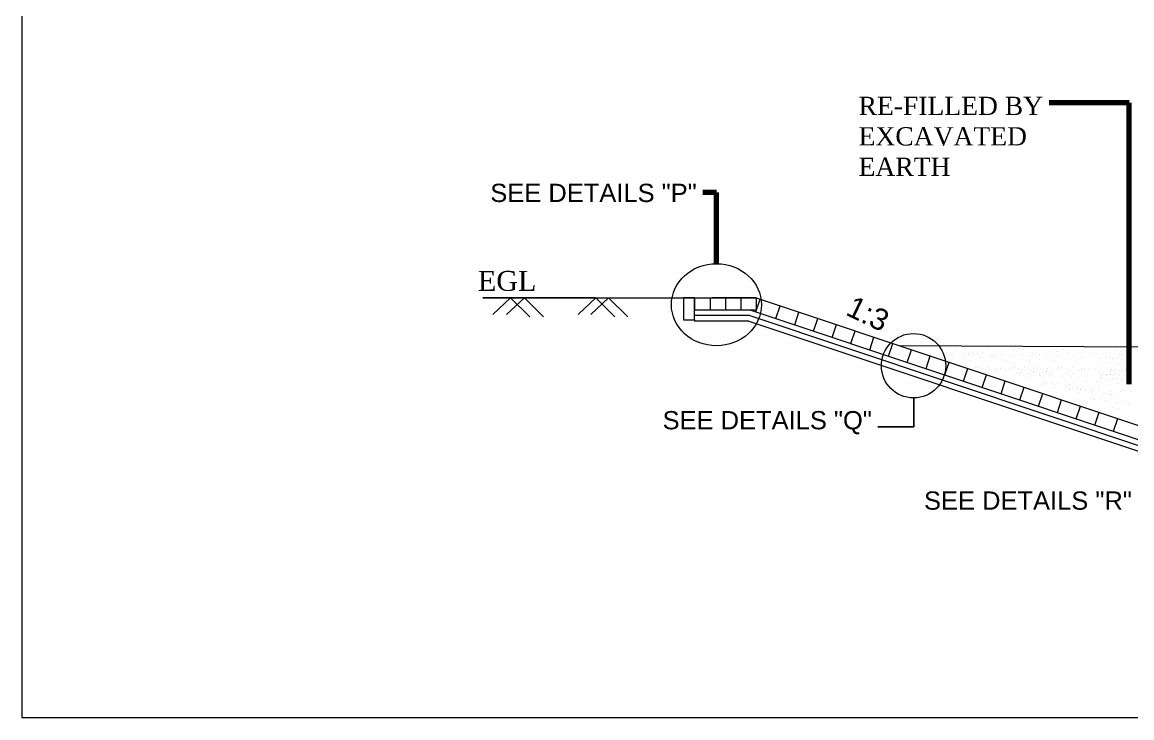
# Model space of a CAD drawing. Header units: inches. Extents: x 15 to 141071, y -30183 to 14738.
# Drawn here: x 70263.9 to 70330.1, y -9503.1 to -9461.6 of the extents above; entities that cross this region are included whole.
import ezdxf

# ---------------------------------------------------------------- set-up
doc = ezdxf.new("R2010")
doc.units = ezdxf.units.IN
doc.header["$MEASUREMENT"] = 0
doc.layers.add('LINE', color=7, linetype='Continuous')
doc.layers.add('Long Section Labels', color=7, linetype='Continuous', lineweight=9)
doc.styles.add('Arial-200', font='arial.ttf')
doc.styles.get("Standard").update_dxf_attribs({"font": 'arial.ttf'})
doc.dimstyles.get("Standard").update_dxf_attribs({"dimtxt": 0.18, "dimasz": 0.18, "dimexe": 0.18, "dimexo": 0.0625, "dimgap": 0.09, "dimtad": 0, "dimtih": 1, "dimtoh": 1, "dimdec": 4, "dimzin": 0, "dimdsep": 46, "dimtxsty": 'Standard', "dimcen": 0.09, "dimadec": 0, "dimazin": 0, "dimtfac": 1, "dimtdec": 4, "dimtofl": 0, "dimtmove": 0, "dimatfit": 3, "dimfxl": 1, "dimtolj": 1, "dimtzin": 0, "dimarcsym": 0})

msp = doc.modelspace()

# ---------------------------------------------------------------- linework, layer by layer
at = {"color": 0, "linetype": 'Continuous', "lineweight": 20, "ltscale": 0.5}
for p, q in [((70291.38508, -9478.059918), (70307.687143, -9478.059918)), ((70293.859567, -9478.059918), (70307.687143, -9478.059918)), ((70307.674377, -9478.89701), (70307.926909, -9478.139891)), ((70307.674377, -9478.89701), (70307.926909, -9478.139891)), ((70308.869397, -9479.295601), (70309.121929, -9478.538482)), ((70308.869397, -9479.295601), (70309.121929, -9478.538482)), ((70304.020166, -9479.373109), (70304.020166, -9479.45061)), ((70304.020166, -9479.373109), (70304.020166, -9479.45061)), ((70309.988773, -9479.668961), (70310.241305, -9478.911842)), ((70309.988773, -9479.668961), (70310.241305, -9478.911842)), ((70311.108149, -9480.042321), (70311.360681, -9479.285202)), ((70311.108149, -9480.042321), (70311.360681, -9479.285202)), ((70312.227525, -9480.415682), (70312.480057, -9479.658563)), ((70312.227525, -9480.415682), (70312.480057, -9479.658563)), ((70313.3469, -9480.789042), (70313.599432, -9480.031923)), ((70313.3469, -9480.789042), (70313.599432, -9480.031923)), ((70314.466276, -9481.162402), (70314.718808, -9480.405283)), ((70314.466276, -9481.162402), (70314.718808, -9480.405283)), ((70315.585652, -9481.535763), (70315.838184, -9480.778644)), ((70315.585652, -9481.535763), (70315.838184, -9480.778644)), ((70316.705028, -9481.909123), (70316.95756, -9481.152004)), ((70316.705028, -9481.909123), (70316.95756, -9481.152004)), ((70317.824403, -9482.282483), (70318.076935, -9481.525364)), ((70317.824403, -9482.282483), (70318.076935, -9481.525364)), ((70318.943779, -9482.655844), (70319.196311, -9481.898725)), ((70318.943779, -9482.655844), (70319.196311, -9481.898725)), ((70320.063155, -9483.029204), (70320.315687, -9482.272085)), ((70320.063155, -9483.029204), (70320.315687, -9482.272085)), ((70321.182531, -9483.402564), (70321.435063, -9482.645445)), ((70321.182531, -9483.402564), (70321.435063, -9482.645445)), ((70322.301906, -9483.775925), (70322.554438, -9483.018806)), ((70322.301906, -9483.775925), (70322.554438, -9483.018806)), ((70323.421282, -9484.149285), (70323.673814, -9483.392166)), ((70323.421282, -9484.149285), (70323.673814, -9483.392166)), ((70324.540658, -9484.522645), (70324.79319, -9483.765526)), ((70324.540658, -9484.522645), (70324.79319, -9483.765526)), ((70325.660034, -9484.896006), (70325.912566, -9484.138887)), ((70325.660034, -9484.896006), (70325.912566, -9484.138887)), ((70326.779409, -9485.269366), (70327.031941, -9484.512247)), ((70326.779409, -9485.269366), (70327.031941, -9484.512247)), ((70327.898785, -9485.642726), (70328.151317, -9484.885607)), ((70327.898785, -9485.642726), (70328.151317, -9484.885607)), ((70329.018161, -9486.016087), (70329.270693, -9485.258968)), ((70329.018161, -9486.016087), (70329.270693, -9485.258968))]:
    msp.add_line(p, q, dxfattribs=at)
at = {"layer": 'LINE', "color": 7, "lineweight": 20, "ltscale": 0.5}
for p, q in [((70298.083611, -9478.059918), (70291.38508, -9478.059918)), ((70291.38508, -9478.059918), (70301.114254, -9478.059918)), ((70291.979224, -9479.045795), (70293.036923, -9478.059918)), ((70291.979224, -9479.045795), (70293.036923, -9478.059918)), ((70292.801868, -9479.045795), (70293.859567, -9478.059918)), ((70292.801868, -9479.045795), (70293.859567, -9478.059918)), ((70293.036923, -9478.059918), (70294.182779, -9479.19253)), ((70293.036923, -9478.059918), (70294.182779, -9479.19253)), ((70293.859567, -9478.059918), (70295.005423, -9479.19253)), ((70298.083611, -9478.059918), (70293.859567, -9478.059918)), ((70293.859567, -9478.059918), (70295.005423, -9479.19253)), ((70293.859567, -9478.059918), (70301.114254, -9478.059918)), ((70297.062082, -9479.045795), (70298.119781, -9478.059918)), ((70297.062082, -9479.045795), (70298.119781, -9478.059918)), ((70297.825986, -9479.045795), (70298.883685, -9478.059918)), ((70297.825986, -9479.045795), (70298.883685, -9478.059918)), ((70298.119781, -9478.059918), (70299.265638, -9479.19253)), ((70298.119781, -9478.059918), (70299.265638, -9479.19253)), ((70298.883685, -9478.059918), (70300.029542, -9479.19253)), ((70298.883685, -9478.059918), (70300.029542, -9479.19253)), ((70304.020166, -9478.059918), (70304.020166, -9478.794014)), ((70304.020166, -9478.059918), (70304.020166, -9478.794014)), ((70304.936911, -9478.059918), (70304.936911, -9478.794014)), ((70304.936911, -9478.059918), (70304.936911, -9478.794014)), ((70307.687143, -9478.059918), (70305.060761, -9478.059918)), ((70307.687143, -9478.059918), (70305.060761, -9478.059918)), ((70305.853655, -9478.059918), (70305.853655, -9478.794014)), ((70305.853655, -9478.059918), (70305.853655, -9478.794014)), ((70305.853655, -9478.059918), (70305.853655, -9478.794014)), ((70305.853655, -9478.059918), (70305.853655, -9478.794014)), ((70306.770399, -9478.059918), (70306.770399, -9478.794014)), ((70306.770399, -9478.059918), (70306.770399, -9478.794014)), ((70307.687143, -9478.059918), (70307.687143, -9478.794014)), ((70307.687143, -9478.059918), (70331.509444, -9486.005688)), ((70307.687143, -9478.059918), (70307.687143, -9478.794014)), ((70307.687143, -9478.059918), (70331.509444, -9486.005688)), ((70307.687143, -9478.794014), (70304.020166, -9478.794014)), ((70307.687143, -9478.794014), (70304.020166, -9478.794014)), ((70307.314162, -9479.122312), (70304.020166, -9479.122312)), ((70307.314162, -9479.122312), (70304.020166, -9479.122312)), ((70307.314162, -9479.122312), (70330.915444, -9486.994363)), ((70307.314162, -9479.122312), (70330.915444, -9486.994363)), ((70307.36747, -9478.794014), (70331.021459, -9486.683645)), ((70307.36747, -9478.794014), (70331.021459, -9486.683645)), ((70307.260855, -9479.45061), (70304.020166, -9479.45061)), ((70307.260855, -9479.45061), (70304.020166, -9479.45061)), ((70307.260855, -9479.45061), (70330.915444, -9487.340441)), ((70307.260855, -9479.45061), (70330.915444, -9487.340441)), ((70318.591788, -9480.867937), (70318.591788, -9480.867937)), ((70318.591788, -9480.867937), (70318.591788, -9480.867937)), ((70318.742873, -9481.373704), (70318.742873, -9481.373704)), ((70318.742873, -9481.373704), (70318.742873, -9481.373704)), ((70318.852395, -9481.302268), (70318.852395, -9481.302268)), ((70318.852395, -9481.302268), (70318.852395, -9481.302268)), ((70319.032971, -9481.309391), (70319.032971, -9481.309391)), ((70319.032971, -9481.309391), (70319.032971, -9481.309391)), ((70319.295482, -9481.350072), (70319.295482, -9481.350072)), ((70319.295482, -9481.350072), (70319.295482, -9481.350072)), ((70319.487622, -9481.40436), (70319.487622, -9481.40436)), ((70319.487622, -9481.40436), (70319.487622, -9481.40436)), ((70319.653912, -9481.267273), (70319.653912, -9481.267273)), ((70319.653912, -9481.267273), (70319.653912, -9481.267273)), ((70319.927599, -9480.93944), (70319.927599, -9480.93944)), ((70319.927599, -9480.93944), (70319.927599, -9480.93944)), ((70320.188206, -9481.373772), (70320.188206, -9481.373772)), ((70320.188206, -9481.373772), (70320.188206, -9481.373772)), ((70320.219843, -9480.905176), (70320.219843, -9480.905176)), ((70320.219843, -9480.905176), (70320.219843, -9480.905176)), ((70320.368782, -9481.380894), (70320.368782, -9481.380894)), ((70320.368782, -9481.380894), (70320.368782, -9481.380894)), ((70320.370928, -9481.410943), (70320.370928, -9481.410943)), ((70320.370928, -9481.410943), (70320.370928, -9481.410943)), ((70320.48045, -9481.339508), (70320.48045, -9481.339508)), ((70320.48045, -9481.339508), (70320.48045, -9481.339508)), ((70320.631293, -9481.421576), (70320.631293, -9481.421576)), ((70320.631293, -9481.421576), (70320.631293, -9481.421576)), ((70320.661026, -9481.34663), (70320.661026, -9481.34663)), ((70320.661026, -9481.34663), (70320.661026, -9481.34663)), ((70320.923537, -9481.387311), (70320.923537, -9481.387311)), ((70320.923537, -9481.387311), (70320.923537, -9481.387311)), ((70321.281967, -9481.304513), (70321.281967, -9481.304513)), ((70321.281967, -9481.304513), (70321.281967, -9481.304513)), ((70321.555654, -9480.976679), (70321.555654, -9480.976679)), ((70321.555654, -9480.976679), (70321.555654, -9480.976679)), ((70321.816261, -9481.411011), (70321.816261, -9481.411011)), ((70321.816261, -9481.411011), (70321.816261, -9481.411011)), ((70321.996837, -9481.418133), (70321.996837, -9481.418133)), ((70321.996837, -9481.418133), (70321.996837, -9481.418133)), ((70323.043803, -9481.175043), (70323.043803, -9481.175043)), ((70323.043803, -9481.175043), (70323.043803, -9481.175043)), ((70323.153325, -9481.103608), (70323.153325, -9481.103608)), ((70323.153325, -9481.103608), (70323.153325, -9481.103608)), ((70323.3339, -9481.11073), (70323.3339, -9481.11073)), ((70323.3339, -9481.11073), (70323.3339, -9481.11073)), ((70323.596411, -9481.151412), (70323.596411, -9481.151412)), ((70323.596411, -9481.151412), (70323.596411, -9481.151412)), ((70323.954841, -9481.068613), (70323.954841, -9481.068613)), ((70323.954841, -9481.068613), (70323.954841, -9481.068613)), ((70324.020668, -9481.298366), (70324.020668, -9481.298366)), ((70324.020668, -9481.298366), (70324.020668, -9481.298366)), ((70324.147496, -9481.401583), (70324.147496, -9481.401583)), ((70324.147496, -9481.401583), (70324.147496, -9481.401583)), ((70324.1955, -9480.94143), (70324.1955, -9480.94143)), ((70324.1955, -9480.94143), (70324.1955, -9480.94143)), ((70324.328072, -9481.408706), (70324.328072, -9481.408706)), ((70324.328072, -9481.408706), (70324.328072, -9481.408706)), ((70324.949013, -9481.366588), (70324.949013, -9481.366588)), ((70324.949013, -9481.366588), (70324.949013, -9481.366588)), ((70325.189672, -9481.239406), (70325.189672, -9481.239406)), ((70325.189672, -9481.239406), (70325.189672, -9481.239406)), ((70325.582881, -9481.28407), (70325.582881, -9481.28407)), ((70325.582881, -9481.28407), (70325.582881, -9481.28407)), ((70325.975593, -9481.152901), (70325.975593, -9481.152901)), ((70325.975593, -9481.152901), (70325.975593, -9481.152901)), ((70326.318749, -9481.311725), (70326.318749, -9481.311725)), ((70326.318749, -9481.311725), (70326.318749, -9481.311725)), ((70326.918692, -9481.355573), (70326.918692, -9481.355573)), ((70326.918692, -9481.355573), (70326.918692, -9481.355573)), ((70327.311404, -9481.224405), (70327.311404, -9481.224405)), ((70327.311404, -9481.224405), (70327.311404, -9481.224405)), ((70327.65456, -9481.383229), (70327.65456, -9481.383229)), ((70327.65456, -9481.383229), (70327.65456, -9481.383229)), ((70328.393722, -9481.406842), (70328.393722, -9481.406842)), ((70328.393722, -9481.406842), (70328.393722, -9481.406842)), ((70328.752859, -9481.391325), (70328.752859, -9481.391325)), ((70328.752859, -9481.391325), (70328.752859, -9481.391325)), ((70329.145571, -9481.260156), (70329.145571, -9481.260156)), ((70329.145571, -9481.260156), (70329.145571, -9481.260156)), ((70329.488727, -9481.41898), (70329.488727, -9481.41898)), ((70329.488727, -9481.41898), (70329.488727, -9481.41898)), ((70319.431967, -9481.585361), (70319.431967, -9481.585361)), ((70319.431967, -9481.585361), (70319.431967, -9481.585361)), ((70320.078684, -9481.445207), (70320.078684, -9481.445207)), ((70320.078684, -9481.445207), (70320.078684, -9481.445207)), ((70320.200761, -9481.532778), (70320.200761, -9481.532778)), ((70320.200761, -9481.532778), (70320.200761, -9481.532778)), ((70320.505764, -9481.787035), (70320.505764, -9481.787035)), ((70320.505764, -9481.787035), (70320.505764, -9481.787035)), ((70321.060021, -9481.6226), (70321.060021, -9481.6226)), ((70321.060021, -9481.6226), (70321.060021, -9481.6226)), ((70321.115677, -9481.441599), (70321.115677, -9481.441599)), ((70321.115677, -9481.441599), (70321.115677, -9481.441599)), ((70321.706739, -9481.482446), (70321.706739, -9481.482446)), ((70321.706739, -9481.482446), (70321.706739, -9481.482446)), ((70321.828816, -9481.570018), (70321.828816, -9481.570018)), ((70321.828816, -9481.570018), (70321.828816, -9481.570018)), ((70321.841575, -9481.858539), (70321.841575, -9481.858539)), ((70321.841575, -9481.858539), (70321.841575, -9481.858539)), ((70322.259348, -9481.458815), (70322.259348, -9481.458815)), ((70322.259348, -9481.458815), (70322.259348, -9481.458815)), ((70322.643182, -9481.787035), (70322.643182, -9481.787035)), ((70322.643182, -9481.787035), (70322.643182, -9481.787035)), ((70322.845198, -9481.493375), (70322.845198, -9481.493375)), ((70322.845198, -9481.493375), (70322.845198, -9481.493375)), ((70323.152841, -9482.085082), (70323.152841, -9482.085082)), ((70323.152841, -9482.085082), (70323.152841, -9482.085082)), ((70323.627956, -9481.429535), (70323.627956, -9481.429535)), ((70323.627956, -9481.429535), (70323.627956, -9481.429535)), ((70323.83937, -9481.791351), (70323.83937, -9481.791351)), ((70323.83937, -9481.791351), (70323.83937, -9481.791351)), ((70323.978992, -9481.858539), (70323.978992, -9481.858539)), ((70323.978992, -9481.858539), (70323.978992, -9481.858539)), ((70324.037974, -9481.473019), (70324.037974, -9481.473019)), ((70324.037974, -9481.473019), (70324.037974, -9481.473019)), ((70324.590583, -9481.449387), (70324.590583, -9481.449387)), ((70324.590583, -9481.449387), (70324.590583, -9481.449387)), ((70324.622128, -9481.72751), (70324.622128, -9481.72751)), ((70324.622128, -9481.72751), (70324.622128, -9481.72751)), ((70325.01484, -9481.596342), (70325.01484, -9481.596342)), ((70325.01484, -9481.596342), (70325.01484, -9481.596342)), ((70325.356537, -9481.485951), (70325.356537, -9481.485951)), ((70325.356537, -9481.485951), (70325.356537, -9481.485951)), ((70325.489005, -9481.787035), (70325.489005, -9481.787035)), ((70325.489005, -9481.787035), (70325.489005, -9481.787035)), ((70325.678937, -9481.539511), (70325.678937, -9481.539511)), ((70325.678937, -9481.539511), (70325.678937, -9481.539511)), ((70326.692348, -9481.557455), (70326.692348, -9481.557455)), ((70326.692348, -9481.557455), (70326.692348, -9481.557455)), ((70326.824816, -9481.858539), (70326.824816, -9481.858539)), ((70326.824816, -9481.858539), (70326.824816, -9481.858539)), ((70327.014748, -9481.611014), (70327.014748, -9481.611014)), ((70327.014748, -9481.611014), (70327.014748, -9481.611014)), ((70328.217826, -9481.661558), (70328.217826, -9481.661558)), ((70328.217826, -9481.661558), (70328.217826, -9481.661558)), ((70328.313883, -9481.916999), (70328.313883, -9481.916999)), ((70328.313883, -9481.916999), (70328.313883, -9481.916999)), ((70328.526515, -9481.593206), (70328.526515, -9481.593206)), ((70328.526515, -9481.593206), (70328.526515, -9481.593206)), ((70328.610539, -9481.530389), (70328.610539, -9481.530389)), ((70328.610539, -9481.530389), (70328.610539, -9481.530389)), ((70328.658983, -9481.89429), (70328.658983, -9481.89429)), ((70328.658983, -9481.89429), (70328.658983, -9481.89429)), ((70328.848915, -9481.646766), (70328.848915, -9481.646766)), ((70328.848915, -9481.646766), (70328.848915, -9481.646766)), ((70328.953694, -9481.689214), (70328.953694, -9481.689214)), ((70328.953694, -9481.689214), (70328.953694, -9481.689214)), ((70329.166952, -9481.668431), (70329.166952, -9481.668431)), ((70329.166952, -9481.668431), (70329.166952, -9481.668431)), ((70329.299421, -9481.969515), (70329.299421, -9481.969515)), ((70329.299421, -9481.969515), (70329.299421, -9481.969515)), ((70329.393297, -9481.466549), (70329.393297, -9481.466549)), ((70329.393297, -9481.466549), (70329.393297, -9481.466549)), ((70329.489353, -9481.72199), (70329.489353, -9481.72199)), ((70329.489353, -9481.72199), (70329.489353, -9481.72199)), ((70330.017421, -9481.985443), (70330.017421, -9481.985443)), ((70330.017421, -9481.985443), (70330.017421, -9481.985443)), ((70330.074232, -9481.928655), (70330.074232, -9481.928655)), ((70330.074232, -9481.928655), (70330.074232, -9481.928655)), ((70320.65685, -9482.292803), (70320.65685, -9482.292803)), ((70320.65685, -9482.292803), (70320.65685, -9482.292803)), ((70320.766372, -9482.221367), (70320.766372, -9482.221367)), ((70320.766372, -9482.221367), (70320.766372, -9482.221367)), ((70320.946947, -9482.22849), (70320.946947, -9482.22849)), ((70320.946947, -9482.22849), (70320.946947, -9482.22849)), ((70321.209458, -9482.269171), (70321.209458, -9482.269171)), ((70321.209458, -9482.269171), (70321.209458, -9482.269171)), ((70321.345943, -9482.50446), (70321.345943, -9482.50446)), ((70321.345943, -9482.50446), (70321.345943, -9482.50446)), ((70321.401598, -9482.323459), (70321.401598, -9482.323459)), ((70321.401598, -9482.323459), (70321.401598, -9482.323459)), ((70321.567888, -9482.186372), (70321.567888, -9482.186372)), ((70321.567888, -9482.186372), (70321.567888, -9482.186372)), ((70321.992661, -9482.364306), (70321.992661, -9482.364306)), ((70321.992661, -9482.364306), (70321.992661, -9482.364306)), ((70322.102183, -9482.292871), (70322.102183, -9482.292871)), ((70322.102183, -9482.292871), (70322.102183, -9482.292871)), ((70322.114737, -9482.451877), (70322.114737, -9482.451877)), ((70322.114737, -9482.451877), (70322.114737, -9482.451877)), ((70322.282758, -9482.299993), (70322.282758, -9482.299993)), ((70322.282758, -9482.299993), (70322.282758, -9482.299993)), ((70322.545269, -9482.340674), (70322.545269, -9482.340674)), ((70322.545269, -9482.340674), (70322.545269, -9482.340674)), ((70322.794267, -9482.292803), (70322.794267, -9482.292803)), ((70322.794267, -9482.292803), (70322.794267, -9482.292803)), ((70322.903789, -9482.221367), (70322.903789, -9482.221367)), ((70322.903789, -9482.221367), (70322.903789, -9482.221367)), ((70323.084364, -9482.22849), (70323.084364, -9482.22849)), ((70323.084364, -9482.22849), (70323.084364, -9482.22849)), ((70323.303926, -9482.590849), (70323.303926, -9482.590849)), ((70323.303926, -9482.590849), (70323.303926, -9482.590849)), ((70323.346875, -9482.269171), (70323.346875, -9482.269171)), ((70323.346875, -9482.269171), (70323.346875, -9482.269171)), ((70323.413448, -9482.519414), (70323.413448, -9482.519414)), ((70323.413448, -9482.519414), (70323.413448, -9482.519414)), ((70323.48336, -9482.50446), (70323.48336, -9482.50446)), ((70323.48336, -9482.50446), (70323.48336, -9482.50446)), ((70323.539015, -9482.323459), (70323.539015, -9482.323459)), ((70323.539015, -9482.323459), (70323.539015, -9482.323459)), ((70323.594024, -9482.526536), (70323.594024, -9482.526536)), ((70323.594024, -9482.526536), (70323.594024, -9482.526536)), ((70323.705305, -9482.186372), (70323.705305, -9482.186372)), ((70323.705305, -9482.186372), (70323.705305, -9482.186372)), ((70323.856535, -9482.567217), (70323.856535, -9482.567217)), ((70323.856535, -9482.567217), (70323.856535, -9482.567217)), ((70324.048675, -9482.621505), (70324.048675, -9482.621505)), ((70324.048675, -9482.621505), (70324.048675, -9482.621505)), ((70324.130078, -9482.364306), (70324.130078, -9482.364306)), ((70324.130078, -9482.364306), (70324.130078, -9482.364306)), ((70324.214965, -9482.484419), (70324.214965, -9482.484419)), ((70324.214965, -9482.484419), (70324.214965, -9482.484419)), ((70324.2396, -9482.292871), (70324.2396, -9482.292871)), ((70324.2396, -9482.292871), (70324.2396, -9482.292871)), ((70324.252154, -9482.451877), (70324.252154, -9482.451877)), ((70324.252154, -9482.451877), (70324.252154, -9482.451877)), ((70324.420175, -9482.299993), (70324.420175, -9482.299993)), ((70324.420175, -9482.299993), (70324.420175, -9482.299993)), ((70324.488652, -9482.156585), (70324.488652, -9482.156585)), ((70324.488652, -9482.156585), (70324.488652, -9482.156585)), ((70324.581852, -9482.706001), (70324.581852, -9482.706001)), ((70324.581852, -9482.706001), (70324.581852, -9482.706001)), ((70324.603503, -9482.601463), (70324.603503, -9482.601463)), ((70324.603503, -9482.601463), (70324.603503, -9482.601463)), ((70324.639737, -9482.662352), (70324.639737, -9482.662352)), ((70324.639737, -9482.662352), (70324.639737, -9482.662352)), ((70324.682686, -9482.340674), (70324.682686, -9482.340674)), ((70324.682686, -9482.340674), (70324.682686, -9482.340674)), ((70324.749259, -9482.590917), (70324.749259, -9482.590917)), ((70324.749259, -9482.590917), (70324.749259, -9482.590917)), ((70324.761814, -9482.749924), (70324.761814, -9482.749924)), ((70324.761814, -9482.749924), (70324.761814, -9482.749924)), ((70324.929835, -9482.598039), (70324.929835, -9482.598039)), ((70324.929835, -9482.598039), (70324.929835, -9482.598039)), ((70324.993372, -9482.432956), (70324.993372, -9482.432956)), ((70324.993372, -9482.432956), (70324.993372, -9482.432956)), ((70324.996215, -9482.470295), (70324.996215, -9482.470295)), ((70324.996215, -9482.470295), (70324.996215, -9482.470295)), ((70325.049027, -9482.251955), (70325.049027, -9482.251955)), ((70325.049027, -9482.251955), (70325.049027, -9482.251955)), ((70325.192346, -9482.638721), (70325.192346, -9482.638721)), ((70325.192346, -9482.638721), (70325.192346, -9482.638721)), ((70325.224669, -9482.487587), (70325.224669, -9482.487587)), ((70325.224669, -9482.487587), (70325.224669, -9482.487587)), ((70325.339371, -9482.629119), (70325.339371, -9482.629119)), ((70325.339371, -9482.629119), (70325.339371, -9482.629119)), ((70325.64009, -9482.292803), (70325.64009, -9482.292803)), ((70325.64009, -9482.292803), (70325.64009, -9482.292803)), ((70325.749612, -9482.221367), (70325.749612, -9482.221367)), ((70325.749612, -9482.221367), (70325.749612, -9482.221367)), ((70325.930187, -9482.22849), (70325.930187, -9482.22849)), ((70325.930187, -9482.22849), (70325.930187, -9482.22849)), ((70326.192699, -9482.269171), (70326.192699, -9482.269171)), ((70326.192699, -9482.269171), (70326.192699, -9482.269171)), ((70326.329183, -9482.50446), (70326.329183, -9482.50446)), ((70326.329183, -9482.50446), (70326.329183, -9482.50446)), ((70326.384838, -9482.323459), (70326.384838, -9482.323459)), ((70326.384838, -9482.323459), (70326.384838, -9482.323459)), ((70326.551129, -9482.186372), (70326.551129, -9482.186372)), ((70326.551129, -9482.186372), (70326.551129, -9482.186372)), ((70326.56048, -9482.55909), (70326.56048, -9482.55909)), ((70326.56048, -9482.55909), (70326.56048, -9482.55909)), ((70326.705265, -9482.583046), (70326.705265, -9482.583046)), ((70326.705265, -9482.583046), (70326.705265, -9482.583046)), ((70326.975901, -9482.364306), (70326.975901, -9482.364306)), ((70326.975901, -9482.364306), (70326.975901, -9482.364306)), ((70327.085423, -9482.292871), (70327.085423, -9482.292871)), ((70327.085423, -9482.292871), (70327.085423, -9482.292871)), ((70327.097978, -9482.451877), (70327.097978, -9482.451877)), ((70327.097978, -9482.451877), (70327.097978, -9482.451877)), ((70327.265998, -9482.299993), (70327.265998, -9482.299993)), ((70327.265998, -9482.299993), (70327.265998, -9482.299993)), ((70327.441133, -9482.610701), (70327.441133, -9482.610701)), ((70327.441133, -9482.610701), (70327.441133, -9482.610701)), ((70327.528509, -9482.340674), (70327.528509, -9482.340674)), ((70327.528509, -9482.340674), (70327.528509, -9482.340674)), ((70327.886939, -9482.257876), (70327.886939, -9482.257876)), ((70327.886939, -9482.257876), (70327.886939, -9482.257876)), ((70328.16335, -9482.540211), (70328.16335, -9482.540211)), ((70328.16335, -9482.540211), (70328.16335, -9482.540211)), ((70328.219005, -9482.35921), (70328.219005, -9482.35921)), ((70328.219005, -9482.35921), (70328.219005, -9482.35921)), ((70328.275036, -9482.670291), (70328.275036, -9482.670291)), ((70328.275036, -9482.670291), (70328.275036, -9482.670291)), ((70328.384558, -9482.598855), (70328.384558, -9482.598855)), ((70328.384558, -9482.598855), (70328.384558, -9482.598855)), ((70328.394647, -9482.594842), (70328.394647, -9482.594842)), ((70328.394647, -9482.594842), (70328.394647, -9482.594842)), ((70328.565133, -9482.605978), (70328.565133, -9482.605978)), ((70328.565133, -9482.605978), (70328.565133, -9482.605978)), ((70328.611463, -9482.718389), (70328.611463, -9482.718389)), ((70328.611463, -9482.718389), (70328.611463, -9482.718389)), ((70328.803788, -9482.615436), (70328.803788, -9482.615436)), ((70328.803788, -9482.615436), (70328.803788, -9482.615436)), ((70328.810068, -9482.400057), (70328.810068, -9482.400057)), ((70328.810068, -9482.400057), (70328.810068, -9482.400057)), ((70328.827644, -9482.646659), (70328.827644, -9482.646659)), ((70328.827644, -9482.646659), (70328.827644, -9482.646659)), ((70328.859443, -9482.434435), (70328.859443, -9482.434435)), ((70328.859443, -9482.434435), (70328.859443, -9482.434435)), ((70328.91959, -9482.328622), (70328.91959, -9482.328622)), ((70328.91959, -9482.328622), (70328.91959, -9482.328622)), ((70329.035085, -9482.670066), (70329.035085, -9482.670066)), ((70329.035085, -9482.670066), (70329.035085, -9482.670066)), ((70329.100165, -9482.335744), (70329.100165, -9482.335744)), ((70329.100165, -9482.335744), (70329.100165, -9482.335744)), ((70329.186074, -9482.56386), (70329.186074, -9482.56386)), ((70329.186074, -9482.56386), (70329.186074, -9482.56386)), ((70329.362676, -9482.376426), (70329.362676, -9482.376426)), ((70329.362676, -9482.376426), (70329.362676, -9482.376426)), ((70329.394221, -9482.654549), (70329.394221, -9482.654549)), ((70329.394221, -9482.654549), (70329.394221, -9482.654549)), ((70329.450506, -9482.475282), (70329.450506, -9482.475282)), ((70329.450506, -9482.475282), (70329.450506, -9482.475282)), ((70329.560028, -9482.403846), (70329.560028, -9482.403846)), ((70329.560028, -9482.403846), (70329.560028, -9482.403846)), ((70329.721106, -9482.293627), (70329.721106, -9482.293627)), ((70329.721106, -9482.293627), (70329.721106, -9482.293627)), ((70329.740603, -9482.410969), (70329.740603, -9482.410969)), ((70329.740603, -9482.410969), (70329.740603, -9482.410969)), ((70329.786934, -9482.523381), (70329.786934, -9482.523381)), ((70329.786934, -9482.523381), (70329.786934, -9482.523381)), ((70329.961766, -9482.166444), (70329.961766, -9482.166444)), ((70329.961766, -9482.166444), (70329.961766, -9482.166444)), ((70330.003114, -9482.45165), (70330.003114, -9482.45165)), ((70330.003114, -9482.45165), (70330.003114, -9482.45165)), ((70323.99302, -9482.802506), (70323.99302, -9482.802506)), ((70323.99302, -9482.802506), (70323.99302, -9482.802506)), ((70324.732937, -9483.211768), (70324.732937, -9483.211768)), ((70324.732937, -9483.211768), (70324.732937, -9483.211768)), ((70324.842459, -9483.140333), (70324.842459, -9483.140333)), ((70324.842459, -9483.140333), (70324.842459, -9483.140333)), ((70325.023035, -9483.147455), (70325.023035, -9483.147455)), ((70325.023035, -9483.147455), (70325.023035, -9483.147455)), ((70325.285546, -9483.188136), (70325.285546, -9483.188136)), ((70325.285546, -9483.188136), (70325.285546, -9483.188136)), ((70325.477686, -9483.242424), (70325.477686, -9483.242424)), ((70325.477686, -9483.242424), (70325.477686, -9483.242424)), ((70325.643976, -9483.105338), (70325.643976, -9483.105338)), ((70325.643976, -9483.105338), (70325.643976, -9483.105338)), ((70325.917663, -9482.777504), (70325.917663, -9482.777504)), ((70325.917663, -9482.777504), (70325.917663, -9482.777504)), ((70326.068748, -9483.283271), (70326.068748, -9483.283271)), ((70326.068748, -9483.283271), (70326.068748, -9483.283271)), ((70326.147725, -9483.004047), (70326.147725, -9483.004047)), ((70326.147725, -9483.004047), (70326.147725, -9483.004047)), ((70326.17827, -9483.211836), (70326.17827, -9483.211836)), ((70326.17827, -9483.211836), (70326.17827, -9483.211836)), ((70326.190825, -9483.370843), (70326.190825, -9483.370843)), ((70326.190825, -9483.370843), (70326.190825, -9483.370843)), ((70326.358846, -9483.218958), (70326.358846, -9483.218958)), ((70326.358846, -9483.218958), (70326.358846, -9483.218958)), ((70326.478921, -9482.784927), (70326.478921, -9482.784927)), ((70326.478921, -9482.784927), (70326.478921, -9482.784927)), ((70326.611389, -9483.086011), (70326.611389, -9483.086011)), ((70326.611389, -9483.086011), (70326.611389, -9483.086011)), ((70326.621357, -9483.25964), (70326.621357, -9483.25964)), ((70326.621357, -9483.25964), (70326.621357, -9483.25964)), ((70326.801322, -9482.838487), (70326.801322, -9482.838487)), ((70326.801322, -9482.838487), (70326.801322, -9482.838487)), ((70327.209848, -9483.403384), (70327.209848, -9483.403384)), ((70327.209848, -9483.403384), (70327.209848, -9483.403384)), ((70327.483535, -9483.075551), (70327.483535, -9483.075551)), ((70327.483535, -9483.075551), (70327.483535, -9483.075551)), ((70327.992407, -9483.051439), (70327.992407, -9483.051439)), ((70327.992407, -9483.051439), (70327.992407, -9483.051439)), ((70328.124875, -9483.352524), (70328.124875, -9483.352524)), ((70328.124875, -9483.352524), (70328.124875, -9483.352524)), ((70328.218751, -9482.849558), (70328.218751, -9482.849558)), ((70328.218751, -9482.849558), (70328.218751, -9482.849558)), ((70328.236772, -9482.812031), (70328.236772, -9482.812031)), ((70328.236772, -9482.812031), (70328.236772, -9482.812031)), ((70328.314807, -9483.104999), (70328.314807, -9483.104999)), ((70328.314807, -9483.104999), (70328.314807, -9483.104999)), ((70328.579927, -9482.970855), (70328.579927, -9482.970855)), ((70328.579927, -9482.970855), (70328.579927, -9482.970855)), ((70328.954619, -9482.877214), (70328.954619, -9482.877214)), ((70328.954619, -9482.877214), (70328.954619, -9482.877214)), ((70329.167877, -9482.856431), (70329.167877, -9482.856431)), ((70329.167877, -9482.856431), (70329.167877, -9482.856431)), ((70329.178787, -9483.192377), (70329.178787, -9483.192377)), ((70329.178787, -9483.192377), (70329.178787, -9483.192377)), ((70329.300345, -9483.157515), (70329.300345, -9483.157515)), ((70329.300345, -9483.157515), (70329.300345, -9483.157515)), ((70329.490278, -9482.90999), (70329.490278, -9482.90999)), ((70329.490278, -9482.90999), (70329.490278, -9482.90999)), ((70329.571499, -9483.061209), (70329.571499, -9483.061209)), ((70329.571499, -9483.061209), (70329.571499, -9483.061209)), ((70329.914655, -9483.220033), (70329.914655, -9483.220033)), ((70329.914655, -9483.220033), (70329.914655, -9483.220033)), ((70329.948182, -9482.8861), (70329.948182, -9482.8861)), ((70329.948182, -9482.8861), (70329.948182, -9482.8861)), ((70330.075157, -9483.116655), (70330.075157, -9483.116655)), ((70330.075157, -9483.116655), (70330.075157, -9483.116655)), ((70325.422031, -9483.423425), (70325.422031, -9483.423425)), ((70325.422031, -9483.423425), (70325.422031, -9483.423425)), ((70326.29881, -9483.509814), (70326.29881, -9483.509814)), ((70326.29881, -9483.509814), (70326.29881, -9483.509814)), ((70326.408332, -9483.438379), (70326.408332, -9483.438379)), ((70326.408332, -9483.438379), (70326.408332, -9483.438379)), ((70326.43767, -9483.544006), (70326.43767, -9483.544006)), ((70326.43767, -9483.544006), (70326.43767, -9483.544006)), ((70326.588907, -9483.445501), (70326.588907, -9483.445501)), ((70326.588907, -9483.445501), (70326.588907, -9483.445501)), ((70326.830382, -9483.412838), (70326.830382, -9483.412838)), ((70326.830382, -9483.412838), (70326.830382, -9483.412838)), ((70326.851418, -9483.486183), (70326.851418, -9483.486183)), ((70326.851418, -9483.486183), (70326.851418, -9483.486183)), ((70326.871997, -9483.520343), (70326.871997, -9483.520343)), ((70326.871997, -9483.520343), (70326.871997, -9483.520343)), ((70326.987903, -9483.721472), (70326.987903, -9483.721472)), ((70326.987903, -9483.721472), (70326.987903, -9483.721472)), ((70327.043558, -9483.54047), (70327.043558, -9483.54047)), ((70327.043558, -9483.54047), (70327.043558, -9483.54047)), ((70327.052572, -9483.527465), (70327.052572, -9483.527465)), ((70327.052572, -9483.527465), (70327.052572, -9483.527465)), ((70327.315083, -9483.568147), (70327.315083, -9483.568147)), ((70327.315083, -9483.568147), (70327.315083, -9483.568147)), ((70327.629243, -9483.998445), (70327.629243, -9483.998445)), ((70327.629243, -9483.998445), (70327.629243, -9483.998445)), ((70327.634621, -9483.581318), (70327.634621, -9483.581318)), ((70327.634621, -9483.581318), (70327.634621, -9483.581318)), ((70327.673513, -9483.485348), (70327.673513, -9483.485348)), ((70327.673513, -9483.485348), (70327.673513, -9483.485348)), ((70327.684898, -9483.817444), (70327.684898, -9483.817444)), ((70327.684898, -9483.817444), (70327.684898, -9483.817444)), ((70327.744143, -9483.509882), (70327.744143, -9483.509882)), ((70327.744143, -9483.509882), (70327.744143, -9483.509882)), ((70327.756697, -9483.668889), (70327.756697, -9483.668889)), ((70327.756697, -9483.668889), (70327.756697, -9483.668889)), ((70327.860539, -9484.053075), (70327.860539, -9484.053075)), ((70327.860539, -9484.053075), (70327.860539, -9484.053075)), ((70327.924718, -9483.517005), (70327.924718, -9483.517005)), ((70327.924718, -9483.517005), (70327.924718, -9483.517005)), ((70328.187229, -9483.557686), (70328.187229, -9483.557686)), ((70328.187229, -9483.557686), (70328.187229, -9483.557686)), ((70328.237696, -9484.000031), (70328.237696, -9484.000031)), ((70328.237696, -9484.000031), (70328.237696, -9484.000031)), ((70328.27596, -9483.858291), (70328.27596, -9483.858291)), ((70328.27596, -9483.858291), (70328.27596, -9483.858291)), ((70328.385482, -9483.786855), (70328.385482, -9483.786855)), ((70328.385482, -9483.786855), (70328.385482, -9483.786855)), ((70328.566058, -9483.793978), (70328.566058, -9483.793978)), ((70328.566058, -9483.793978), (70328.566058, -9483.793978)), ((70328.804713, -9483.803436), (70328.804713, -9483.803436)), ((70328.804713, -9483.803436), (70328.804713, -9483.803436)), ((70328.828569, -9483.834659), (70328.828569, -9483.834659)), ((70328.828569, -9483.834659), (70328.828569, -9483.834659)), ((70328.860368, -9483.622435), (70328.860368, -9483.622435)), ((70328.860368, -9483.622435), (70328.860368, -9483.622435)), ((70329.036009, -9483.858066), (70329.036009, -9483.858066)), ((70329.036009, -9483.858066), (70329.036009, -9483.858066)), ((70329.186999, -9483.75186), (70329.186999, -9483.75186)), ((70329.186999, -9483.75186), (70329.186999, -9483.75186)), ((70329.451431, -9483.663282), (70329.451431, -9483.663282)), ((70329.451431, -9483.663282), (70329.451431, -9483.663282)), ((70329.560953, -9483.591846), (70329.560953, -9483.591846)), ((70329.560953, -9483.591846), (70329.560953, -9483.591846)), ((70329.741528, -9483.598969), (70329.741528, -9483.598969)), ((70329.741528, -9483.598969), (70329.741528, -9483.598969)), ((70329.949107, -9484.0741), (70329.949107, -9484.0741)), ((70329.949107, -9484.0741), (70329.949107, -9484.0741)), ((70330.004039, -9483.63965), (70330.004039, -9483.63965)), ((70330.004039, -9483.63965), (70330.004039, -9483.63965)), ((70325.765846, -9484.315681), (70325.765846, -9484.315681)), ((70325.765846, -9484.315681), (70325.765846, -9484.315681)), ((70327.844984, -9484.131199), (70327.844984, -9484.131199)), ((70327.844984, -9484.131199), (70327.844984, -9484.131199)), ((70328.580852, -9484.158855), (70328.580852, -9484.158855)), ((70328.580852, -9484.158855), (70328.580852, -9484.158855)), ((70328.953367, -9484.582259), (70328.953367, -9484.582259)), ((70328.953367, -9484.582259), (70328.953367, -9484.582259)), ((70329.179712, -9484.380377), (70329.179712, -9484.380377)), ((70329.179712, -9484.380377), (70329.179712, -9484.380377)), ((70329.275768, -9484.635819), (70329.275768, -9484.635819)), ((70329.275768, -9484.635819), (70329.275768, -9484.635819)), ((70329.572424, -9484.249209), (70329.572424, -9484.249209)), ((70329.572424, -9484.249209), (70329.572424, -9484.249209)), ((70329.915579, -9484.408033), (70329.915579, -9484.408033)), ((70329.915579, -9484.408033), (70329.915579, -9484.408033))]:
    msp.add_line(p, q, dxfattribs=at)
msp.add_lwpolyline([(70303.363571, -9479.373109), (70304.020166, -9479.373109), (70304.020166, -9478.059918), (70303.363571, -9478.059918)], close=True, dxfattribs=at)
msp.add_lwpolyline([(70303.363571, -9479.373109), (70304.020166, -9479.373109), (70304.020166, -9478.059918), (70303.363571, -9478.059918)], close=True, dxfattribs=at)
msp.add_lwpolyline([(70356.496065, -9481.138509), (70316.278873, -9480.925633)], dxfattribs=at)
msp.add_lwpolyline([(70356.496065, -9481.138509), (70316.278873, -9480.925633)], dxfattribs=at)
msp.add_circle((70317.079716, -9482.10739), 1.919673, dxfattribs=at)
msp.add_circle((70317.079716, -9482.10739), 1.919673, dxfattribs=at)
msp.add_ellipse((70305.320627, -9478.469421), major_axis=(2.686789, 0), ratio=0.910167656, dxfattribs=at)
msp.add_ellipse((70305.320627, -9478.469421), major_axis=(2.686789, 0), ratio=0.910167656, dxfattribs=at)
at = {"layer": 'Long Section Labels'}
msp.add_lwpolyline([(70263.899539, -9367.80053), (70455.243959, -9367.80053), (70455.243959, -9503.100169), (70263.899539, -9503.100169)], close=True, dxfattribs=at)

# ---------------------------------------------------------------- texts
at = {"layer": 'LINE', "color": 7, "lineweight": 20, "ltscale": 0.5, "char_height": 1.08842386, "attachment_point": 1}
for s, insert, width in [('{\\fTimes New Roman|b0|i0|c0|p18;RE-FILLED BY EXCAVATED EARTH}', (70313.801061, -9466.071681), 14.92813264), ('{\\fTimes New Roman|b0|i0|c0|p18;RE-FILLED BY EXCAVATED EARTH}', (70313.801061, -9466.071681), 14.92813264), ('SEE DETAILS "P"', (70291.828006, -9471.258603), 32.26269386), ('SEE DETAILS "P"', (70291.828006, -9471.258603), 32.26269386), ('SEE DETAILS "Q"', (70302.106817, -9484.812391), 32.26269386), ('SEE DETAILS "Q"', (70302.106817, -9484.812391), 32.26269386), ('SEE DETAILS "R"', (70317.703587, -9489.604765), 32.26269386), ('SEE DETAILS "R"', (70317.703587, -9489.604765), 32.26269386)]:
    msp.add_mtext(s, dxfattribs=dict(at, insert=insert, width=width))
at = {"layer": 'LINE', "color": 7, "lineweight": 20, "ltscale": 0.5, "insert": (70290.958624, -9476.455789), "char_height": 1.18856293, "width": 37.17234402, "attachment_point": 1, "style": 'Arial-200'}
msp.add_mtext('{\\fMS Shell Dlg|b0|i0|c0|p32;\\H0.2931x; \\fTimes New Roman|b0|i0|c0|p18;\\H3.412x;EGL}', dxfattribs=at)
at = {"layer": 'LINE', "color": 7, "lineweight": 20, "ltscale": 0.5, "insert": (70313.516012, -9477.887762), "char_height": 1.2826544, "width": 5.75984576, "attachment_point": 1, "rotation": 334.46341353}
msp.add_mtext('1:3', dxfattribs=at)
msp.add_mtext('1:3', dxfattribs=at)

# ---------------------------------------------------------------- leaders
at = {"linetype": 'ByBlock', "lineweight": 20, "ltscale": 0.5}
msp.add_leader([(70317.105499, -9484.000516), (70317.105499, -9485.753469), (70314.948801, -9485.753469)], dimstyle='Standard', override={"dimgap": 0.09, "dimtad": 0, "dimfxl": 700, "dimfxlon": 1}, dxfattribs=at)
msp.add_leader([(70317.105499, -9484.000516), (70317.105499, -9485.753469), (70314.948801, -9485.753469)], dimstyle='Standard', override={"dimgap": 0.09, "dimtad": 0, "dimfxl": 700, "dimfxlon": 1}, dxfattribs=at)
at = {"layer": 'LINE', "color": 7, "lineweight": 20, "ltscale": 0.5}
for points in [[(70329.947448, -9483.214765), (70329.947448, -9466.441085), (70325.165651, -9466.441085)], [(70329.947448, -9483.214765), (70329.947448, -9466.441085), (70325.165651, -9466.441085)], [(70305.320627, -9476.023992), (70305.320627, -9471.773278), (70304.501346, -9471.773278)], [(70305.320627, -9476.023992), (70305.320627, -9471.773278), (70304.501346, -9471.773278)]]:
    msp.add_leader(points, dimstyle='Standard', override={"dimtxt": 1.2, "dimasz": 0.9, "dimclrd": 7, "dimclre": 7, "dimclrt": 7, "dimlwd": 65535, "dimlwe": 65535}, dxfattribs=at)

doc.saveas('drawing.dxf')
